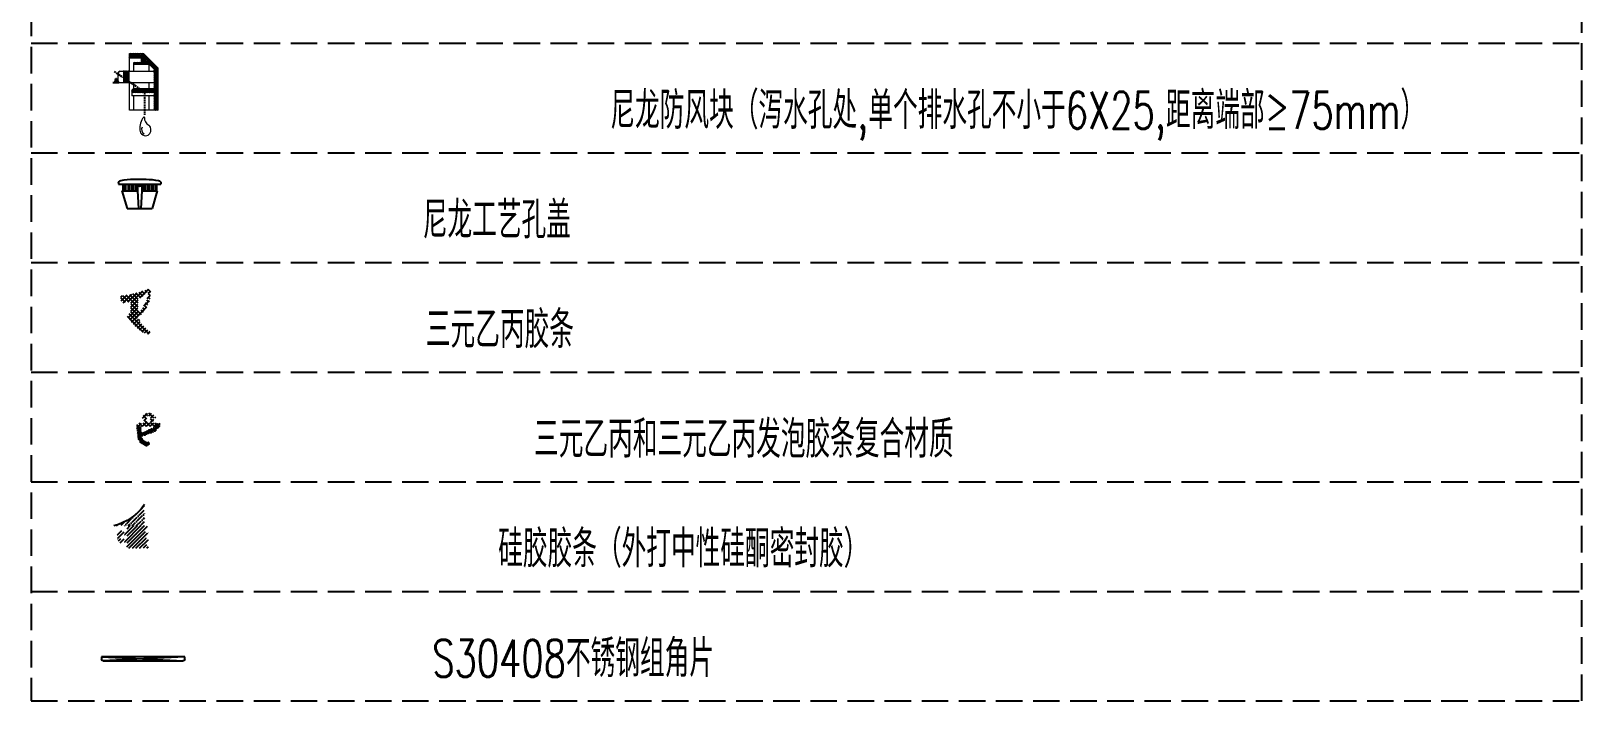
# Model space of a CAD drawing. Extents: x -202236 to 1002404, y -663931 to 1550022.
# Drawn here: x 21286.7 to 21725.5, y -356679.8 to -356490.3 of the extents above; entities that cross this region are included whole.
import ezdxf
from ezdxf.enums import TextEntityAlignment as Align

# ---------------------------------------------------------------- set-up
doc = ezdxf.new("R2010")
doc.units = 0
doc.linetypes.add('ZN-DASH', pattern=[0.35, 0.25, -0.1])
for name, color, linetype in [('!ZN1-填充-8', 8, 'Continuous'), ('!ZN1-文字-7', 7, 'Continuous'), ('!ZN4-辅助材料-1', 1, 'Continuous'), ('!ZN5-铝材断面-6', 6, 'Continuous'), ('!ZN6-虚线-8', 8, 'ZN-DASH'), ('00-识别图层', 40, 'Continuous')]:
    doc.layers.add(name, color=color, linetype=linetype)
doc.styles.add('ZN-字体1', font='romans.shx', dxfattribs={"width": 0.7, "bigfont": 'chinese.shx'})
doc.styles.add('ZNTextStyle', font='ROMANS.shx', dxfattribs={"width": 0.7, "bigfont": 'CHINESE.shx'})
pattern_1 = [(0, (-4935.80639333715, 41.82189671577112), (0, 0.5), [0.25, -0.25]), (0, (-4935.55639333715, 42.07189671577112), (0, 0.5), [0.25, -0.25])]

# ---------------------------------------------------------------- blocks, each defined once
blk = doc.blocks.new('65-5mm室内胶条')
at = {"layer": '!ZN1-填充-8'}
h = blk.add_hatch(dxfattribs=at)
h.set_pattern_fill('ANSI37', color=256, scale=0.5000000000000001)
h.set_pattern_definition([(45, (-6393.475673027748, -1761.449987596717), (-0.5612660075668222, 0.5612660075668222), []), (135, (-6393.475673027748, -1761.449987596717), (-0.5612660075668222, -0.5612660075668221), [])])
edge = h.paths.add_edge_path(flags=16)
edge.add_arc((5.081628450712742, 3.307962533963973), 8.362282285832832, 224.0734559405395, 262.2377061684603, ccw=False)
edge.add_arc((-0.7107071640512004, -2.300000000005639), 0.2999999999998539, 90.00000000026063, 224.0734559405696, ccw=False)
edge.add_line((-0.7107071640530194, -2.000000000005684), (1.868625860803149, -1.999999999991815))
edge.add_arc((1.868625860806787, -2.999999999992497), 1.000000000000682, 26.839614427978177, 90.0000000003127, ccw=False)
edge.add_arc((7.388006326327741, -0.207168792415132), 5.18574707510604, 206.8396144279639, 230.0942578470003)
edge.add_arc((4.006214457553142, -4.581360880791181), 0.3999999999999392, -97.76229383150809, 82.09713512201643, ccw=False)
edge = h.paths.add_edge_path()
edge.add_arc((-2.14191207033582, -3.410605131648481e-12), 1.000000000000799, 90.00000000002606, 129.9675299521689)
edge.add_line((-2.784265452361069, 0.7664085937658456), (-4.792638039540179, -0.9168774944009783))
edge.add_arc((0.6673657076753443, -7.43135054142931), 8.500000000004242, 129.9675299521913, 163.0449318560399)
edge.add_arc((-6.994249388379103, -5.095528073656169), 0.4902301855189526, 163.0449318560678, 340.9663611710488)
edge.add_arc((3.33857921894014, -12.88030436248778), 12.47173532200544, 122.4694199432594, 142.3110458517866, ccw=False)
edge.add_arc((-2.875809185065009, -2.357200582159521), 0.4810561402983159, -4.960003276304974, 180.1159940275152, ccw=False)
edge.add_arc((4.464174182849092, 3.367740457680156), 8.962282285832043, 220.0474962564144, 270.6383036473541)
edge.add_arc((4.556218236946734, -4.894029114444493), 0.699999999999617, 270.6383036472972, 381.6685541074518)
edge.add_arc((30.45574125796338, 5.396180866512168), 27.16886639546712, 186.0664685548143, 201.6685541074213, ccw=False)
edge.add_arc((3.143389060129266, 2.50360017474577), 0.2963999999833504, 4.124246134805743, 90.00000000281294)
edge.add_line((3.143389060114714, 2.800000174729121), (1.875149859022713, 2.675008348054689))
edge.add_arc((1.924189969104191, 2.17741909213828), 0.5000000000004066, 95.62863170721909, 189.9999944518486)
edge.add_line((1.431786084191117, 2.090595050985939), (1.738330477008276, 0.3520944246947693))
edge.add_arc((1.442888146060795, 0.3000000000024556), 0.2999999999995062, -90.00000000008691, 9.999994452049918, ccw=False)
edge.add_line((1.442888146060795, 2.955857780762017e-12), (-1.249999917436071, -3.637978807091713e-12))
edge.add_arc((-1.249999917450623, 0.4939999999796783), 0.4939999999833162, 192.0035920395917, 270.0000000017405, ccw=False)
edge.add_line((-1.733198392159466, 0.3912613313950715), (-1.812123027204507, 0.7624010774234193))
edge.add_arc((-2.105561445849162, 0.6999999999970896), 0.3000000000001819, 12.00538320519275, 90)
edge.add_line((-2.105561445849162, 0.9999999999972715), (-2.14191207033582, 0.9999999999972715))
blk = doc.blocks.new('65-5mm室外胶条')
at = {"layer": '!ZN1-填充-8'}
h = blk.add_hatch(dxfattribs=at)
h.set_pattern_fill('橡胶', color=256, scale=0.2)
h.set_pattern_definition([(45, (0.1699064, 0.1434314), (-0.5000000133031198, 0.5000000133031198), []), (135, (1.2830436, 0.1434314), (-0.5000000133031198, -0.5000000133031198), [0.16, -0.5471068])])
edge = h.paths.add_edge_path(flags=16)
edge.add_arc((0.2999999999774445, 1.244903771099871), 0.2999999999815373, 270.00000000256205, 360, ccw=False)
edge.add_line((0.3000000000065484, 0.9449037711206074), (-0.2999999999701686, 0.9449037711060555))
edge.add_arc((-0.2999999999701686, 1.244903771119425), 0.3000000000174623, 180.0000000001737, 269.999999988362, ccw=False)
edge.add_line((-0.5999999999876309, 1.244903771118516), (-0.6000000000167347, 2.494906576193898))
edge.add_arc((-0.3000000000283762, 2.494906576210269), 0.2999999999833562, 89.99999999704698, 180, ccw=False)
edge.add_line((-0.3000000000283762, 2.794906576193171), (0.2999999999483407, 2.794906576224093))
edge.add_arc((0.2999999999192369, 2.494906576206631), 0.3000000000174623, 0, 89.99999998853582, ccw=False)
edge.add_line((0.5999999999366992, 2.494906576206631), (0.599999999965803, 1.244903771115787))
edge = h.paths.add_edge_path()
edge.add_line((-1.080619736711014, 8.679462026698275), (-1.459290970531583, 8.113799956472349))
edge.add_arc((-1.708587638957397, 8.28068665789533), 0.2999999999999627, 216.7949909239495, 326.2004558057607, ccw=False)
edge.add_line((-1.948822760190524, 8.101000580178152), (-2.411607052195905, 8.71972987689287))
edge.add_arc((-2.571763799685868, 8.59993915841369), 0.2000000000014097, 36.79499092411503, 89.99999999986973)
edge.add_line((-2.571763799685868, 8.799939158415327), (-2.850000000002183, 8.7999391584151))
edge.add_arc((-2.850000000002183, 8.49993915841469), 0.3000000000001819, 90.00000000008686, 180)
edge.add_line((-3.150000000003274, 8.499939158415145), (-3.150000000003274, 3.100000000121554))
edge.add_arc((-2.850000000002183, 3.100000000121781), 0.3000000000004093, 180.0000000000868, 270.0000000002605)
edge.add_line((-2.850000000002183, 2.800000000121599), (-1.600000000024011, 2.800000000127739))
edge.add_arc((-1.600000000045839, 2.60000000011587), 0.2000000000118689, 6.508571459562518e-11, 89.99999999335603, ccw=False)
edge.add_line((-1.400000000034197, 2.600000000138607), (-1.399999999946886, 1.390346096985013))
edge.add_line((-1.399999999946886, 1.390346096985013), (-1.741392599866231, 1.39034609697751))
edge.add_arc((-1.685090081282397, 1.090238357734052), 0.3053434603076342, 100.6256155811006, 226.0437224401778)
edge.add_line((-1.897031798358512, 0.8704308571323054), (-0.9499977049526933, 0.1315314707389916))
edge.add_line((-0.9499977049526933, 0.1315314707389916), (0.9566865132837847, 0.1315314707899233))
edge.add_line((0.9566865132837847, 0.1315314707903781), (1.895954062249075, 0.8712675577276059))
edge.add_arc((1.695986954833643, 1.094903771154804), 0.3000000000069529, 311.8018872334709, 439.999999993456)
edge.add_line((1.748081408168218, 1.390346097058227), (1.400000000012369, 1.390346097050951))
edge.add_line((1.400000000012369, 1.390346097050951), (1.399999999968713, 2.6000000002673))
edge.add_arc((1.599999999994907, 2.60000000025093), 0.2000000000261934, 89.99999998801468, 180, ccw=False)
edge.add_line((1.600000000053114, 2.800000000277123), (2.849999999882129, 2.79999999980032))
edge.add_arc((2.849999999996726, 3.099999999800275), 0.3000000000001819, 269.9999999782005, 360)
edge.add_line((3.149999999997817, 3.09999999979982), (3.149999999997817, 8.499939158415145))
edge.add_arc((2.849999999996726, 8.49993915841469), 0.3000000000004093, 8.684186502267986e-11, 90)
edge.add_line((2.849999999996726, 8.799939158415327), (2.621763799606924, 8.7999391584151))
edge.add_arc((2.621763799606924, 8.59993915841369), 0.200000000001306, 90.00000000013027, 143.205009075885)
edge.add_line((2.46160705211696, 8.719729876893325), (1.998812562627791, 8.100986946436251))
edge.add_arc((1.758577441392845, 8.280673024153657), 0.299999999999891, 213.8066456126122, 323.2050090760505, ccw=False)
edge.add_line((1.509301459342169, 8.113755425402815), (1.129465890520805, 8.68100468578291))
edge.add_arc((0.8892307692767645, 8.501318608078236), 0.3000000000000272, 36.79499092085774, 143.2050090760157)
edge.add_line((0.6489956480418186, 8.681004685795415), (0.2731323304906255, 8.119687615039538))
edge.add_arc((0.02385634844904416, 8.286605213803341), 0.2999999999996545, 213.7995442002372, 326.1933543844008, ccw=False)
edge.add_line((-0.2254403199585795, 8.119718512354666), (-0.6001494942411227, 8.67946202672465))
edge.add_arc((-0.8403846154651546, 8.499775948994284), 0.300000000000276, 36.79499092705881, 143.2050090791423)
h = blk.add_hatch(dxfattribs=at)
h.set_pattern_fill('ANSI36', color=8, scale=0.5)
h.set_pattern_definition([(45, (-6393.575673027735, -1724.643987596787), (0.4209495056751167, 1.543481520808761), [1.984375, -0.396875, 0, -0.396875])])
edge = h.paths.add_edge_path()
edge.add_arc((18.23308460101725, -4.864716331529053), 15.57031674886069, 125.5716709505147, 165.2481607345607)
edge.add_line((3.176000285971895, -0.9000000000060027), (3.149999999998727, 7.799999999978809))
edge.add_line((3.149999999997817, 7.799999999978809), (9.175506342883637, 7.799999999981992))
at = {"layer": '!ZN4-辅助材料-1'}
blk.add_arc((18.23308460101362, -4.864716331528143), 15.57031674885836, 125.5716709504993, 165.2481607345746, dxfattribs=at)
blk = doc.blocks.new('A$C496255BB')
at = {"layer": '!ZN1-填充-8'}
h = blk.add_hatch(dxfattribs=at)
h.set_pattern_fill('ANSI37', color=8, scale=0.15, angle=180, style=0)
h.set_pattern_definition([(45, (-16578.29601193668, -8895.12212243177), (-0.3367596045400932, 0.3367596045400932), []), (135, (-16578.29601193668, -8895.12212243177), (-0.3367596045400932, -0.3367596045400932), [])])
h.paths.add_polyline_path([(9.5, 4.499183748936048), (9.5, -7.500816251063952), (8.5, -7.500816251063952), (8.5, -2.500816251063952), (2.700000000000728, -2.500816251063952, -1), (2.700000000000728, -1.500816251063952), (8.5, -1.500816251063952), (8.5, 4.084970186562714), (7.092893218810786, 5.492076967751927), (7.092893218810786, 5.499183748936048), (2.700000000000728, 5.499183748936048), (2.700000000000728, 5.999183748936048), (4.899999999997817, 5.999183748936048), (4.900000000001455, 7.29918374893532), (1.5, 7.29918374893532), (1.5, 8.499183748936048), (5.5, 8.499183748936048)])
at = {"layer": '!ZN1-填充-8', "ltscale": 30}
h = blk.add_hatch(dxfattribs=at)
h.set_pattern_fill('不锈钢板浙院版', color=254, scale=0.5)
h.set_pattern_definition(pattern_1)
edge = h.paths.add_edge_path()
edge.add_arc((-1.399999999990541, 0.600000000007789), 0.2999999999919964, 180, 233.34433551767)
edge.add_line((-1.57910136603914, 0.3593286459278033), (-2.963761227371833, 0.359328645927917))
edge.add_arc((-3.199999999982538, 0.8000000000174339), 0.4999999999997631, 298.195239910467, 360.0000000000309)
edge.add_line((-2.699999999982538, 0.8000000000177039), (-2.699999999982538, 1.000000000029345))
edge.add_arc((-2.199999999982538, 1.000000000029488), 0.5, -2.688693712116219e-11, 180, ccw=False)
edge.add_line((-1.699999999982538, 1.000000000029345), (-1.699999999982538, 0.6000000000060624))
h = blk.add_hatch(dxfattribs=at)
h.set_pattern_fill('不锈钢板浙院版', color=254, scale=0.5)
h.set_pattern_definition(pattern_1)
h.paths.add_polyline_path([(-0.2999999999883585, 3.5), (1.5, 3.5), (1.5, 0.3000000000174623), (-0.2999999999883585, 0.3000000000174623)])
at = {"layer": '!ZN1-填充-8', "color": 254, "ltscale": 30}
blk.add_line((-3.199999999982538, 0.3000000000176897), (-1.399999999994179, 0.3000000000176897), dxfattribs=at)
at = {"layer": '!ZN4-辅助材料-1', "lineweight": 0}
for p, q in [((1.5, 8.5), (5.5, 8.5)), ((1.5, 3.5), (1.5, 8.5)), ((1.5, 7.299999999988358), (4.899999999994179, 7.299999999988358)), ((2.700000000011642, 3.5), (2.700000000011642, 6)), ((2.700000000011642, 6), (4.899999999994179, 6)), ((2.700000000011642, 5.5), (7.085786437615752, 5.5)), ((4.899999999994179, 6), (4.899999999994179, 7.299999999988358)), ((5.5, 8.5), (9.5, 4.5)), ((7.085786437615752, 5.5), (8.5, 4.085786437615752)), ((7.092893218810786, 3.5), (7.092893218810786, 5.5)), ((9.5, 4.5), (9.5, -7.5)), ((-1.699999999982538, 0.8000000000174623), (-1.699999999982538, 3)), ((-1.199999999982538, 3.5), (8.5, 3.5)), ((-1.199999999982538, 0.3000000000174623), (8.5, 0.3000000000174623)), ((1.5, -7.5), (1.5, 0.3000000000174623)), ((2.700000000011642, -1.5), (2.700000000011642, 0.3000000000174623)), ((7.092893218825338, -1.5), (7.092893218825338, 0.3000000000174623)), ((8.5, 4.085786437615752), (8.5, -1.5)), ((2.200000000011642, -2), (2.200000000011642, -3.5)), ((8.5, -3.5), (2.200000000011642, -3.5)), ((8.5, -1.5), (2.700000000011642, -1.5)), ((8.5, -2.5), (2.700000000011642, -2.5)), ((2.700000000011642, -7.5), (2.700000000011642, -3.5)), ((7.092893218825338, -7.5), (7.092893218825338, -3.5)), ((8.5, -2.5), (8.5, -7.5)), ((9.5, -7.5), (1.5, -7.5))]:
    blk.add_line(p, q, dxfattribs=at)
at = {"layer": '!ZN4-辅助材料-1', "linetype": 'ZN-DASH', "ltscale": 2}
for p, q in [((-2.83012919453904, 3.436364340595901), (5.763658778276294, -2.373137012240477)), ((5.763658778276294, -2.373137012240477), (5.763658778276294, -8.79072431428358))]:
    blk.add_line(p, q, dxfattribs=at)
at = {"layer": '!ZN4-辅助材料-1', "lineweight": 0}
for centre, radius, start, end in [((-1.199999999982538, 3), 0.5, 90, 180), ((-1.199999999982538, 0.8000000000174623), 0.5, 180, 270), ((2.700000000011642, -2), 0.5, 90, 270), ((9.300583275035024, -12.62408540060278), 4.91135420652287, 140.0494863725957, 186.0702906925054), ((6.10260526323691, -13.05838140251581), 1.687982922429658, 182.8888578461701, 295.6986933725421), ((6.495038104010746, -12.93459968746174), 1.560826068706444, 155.4041278256913, 236.1311261350358), ((5.609530868707225, -9.537651848397218), 0.09999999999999998, 350.8229547068444, 137.7215802097791), ((8.002206266159192, -9.722816276364028), 2.300188092766815, 175.7811619451595, 243.5576802541831), ((5.553587632020935, -13.03075436549261), 2.009787606099533, 309.5964939921428, 21.78905564991911), ((6.491232726490125, -12.6559308252763), 0.9999999999999998, 21.78905564991911, 60.87559656127637)]:
    blk.add_arc(centre, radius, start, end, dxfattribs=at)
blk = doc.blocks.new('A$C72F613A2')
at = {"layer": '!ZN1-填充-8'}
h = blk.add_hatch(dxfattribs=at)
h.set_pattern_fill('ACAD_ISO02W100', color=256, angle=-1.272221872585407e-14, style=0)
h.set_pattern_definition([(360, (-2634.245049163704, 6795.541514230942), (8.326672684688674e-17, 0.375), [0.9, -0.225])])
edge = h.paths.add_edge_path()
edge.add_line((0.2869694102528229, -0.3457833531574579), (0.4778125211614679, -0.1549402422479034))
edge.add_arc((0.8313659117561656, -0.5084936328412368), 0.5000000000013707, 89.99999999997402, 135.0000000000737, ccw=False)
edge.add_line((0.8313659117561656, -0.008493632840327336), (4.749997549392447, -0.00849363282941427))
edge.add_line((4.749997549392447, -0.0084936328294134), (4.749997572196662, -1.808493632869613))
edge.add_line((4.749997572196662, -1.808493632869613), (0.5999999999989996, -1.808493632869612))
edge.add_line((0.5999999999989996, -1.808493632869613), (0.5999999999994546, -0.3457833531565484))
edge.add_line((0.5999999999994543, -0.3457833531565484), (0.2869694102525955, -0.3457833531574578))
edge = h.paths.add_edge_path()
edge.add_arc((-0.83137562292859, -0.508493632821228), 0.4999999999806124, 44.99999999987102, 89.8554909082896, ccw=False)
edge.add_line((-0.4778222323479895, -0.1549402422424464), (-0.2869791214322959, -0.345783353157458))
edge.add_line((-0.2869791214325232, -0.3457833531574579), (-0.6000000000003638, -0.3457833531574578))
edge.add_line((-0.6000000000003638, -0.3457833531574579), (-0.5999847512009641, -1.808493632869613))
edge.add_line((-0.5999847512007364, -1.808493632869613), (-4.749959619277433, -1.808493632869612))
edge.add_line((-4.749959619277433, -1.808493632869613), (-4.749974868076833, -0.008491459035212756))
edge.add_line((-4.749974868077061, -0.008491459035212756), (-0.8301145445409475, -0.00849522316184535))
at = {"layer": '!ZN4-辅助材料-1'}
for p, q in [((-6.000004855609404, 0.3000819607123049), (-6.000004855609404, -0.0084936328294134)), ((5.978248679391072, 0.3000819607123049), (5.978248679391072, -0.0084936328294134)), ((5.978248679391072, -0.0084936328294134), (-6.000004855609404, -0.0084936328294134)), ((-0.6000048556061301, -1.808493632869613), (-5.000004855606221, -1.808493632869613)), ((-5.000004855606221, -1.808493632869613), (-3.500004855605766, -6.808493632869613)), ((-4.75000002280467, -0.0084936328294134), (-4.750004855606221, -1.808493632869613)), ((-0.6000000000003638, -0.3457833531574579), (-0.6000048556061301, -1.808493632869613)), ((-0.6000048556061301, -1.808493632869613), (-0.3000048556059483, -6.808493632869613)), ((-0.286979121432978, -0.3457833531574579), (-0.6000000000003638, -0.3457833531574579)), ((0.5999999999994543, -0.3457833531574579), (0.2869694102514586, -0.3457833531574579)), ((0.599995144393688, -1.808493632869613), (0.2999951443944155, -6.808493632869613)), ((0.5999999999994543, -0.3457833531574579), (0.599995144393688, -1.808493632869613)), ((4.999995144393779, -1.808493632869613), (0.599995144393688, -1.808493632869613)), ((4.999995144393779, -1.808493632869613), (3.499995144394234, -6.808493632869613)), ((4.74999997719533, -0.0084936328294134), (4.749995144393779, -1.808493632869613)), ((3.499995144394234, -6.808493632869613), (-3.500004855605766, -6.808493632869613))]:
    blk.add_line(p, q, dxfattribs=at)
blk.add_lwpolyline([(1.721741024543462, -0.008493632840327336), (0.8313659117607131, -0.008493632840327336, 0.1989123673797164), (0.4778125211646511, -0.1549402422442654), (0.2121271787668775, -0.420625584642039, -0.4142135623743508), (-0.2121368899483969, -0.420625584642039), (-0.4778222323461705, -0.1549402422442654, 0.1989123673796115), (-0.8313756229276805, -0.008493632840327336), (-2.113544422184987, -0.008493632840327336)], format="xyb", dxfattribs=at)
for centre, radius, start, end in [((-5.200004855609222, 0.3000819607123049), 0.8, 97.85489858958547, 180), ((0.1121280629113244, -35.55646063499989), 37.04786302447037, 87.56888148902573, 98.41469648452612), ((0.2096563506793245, -31.02798981811975), 32.51947189099649, 81.01648602690823, 87.40118778992758), ((5.17824867939089, 0.3000819607123049), 0.8, 0, 82.14510141041454)]:
    blk.add_arc(centre, radius, start, end, dxfattribs=at)
blk = doc.blocks.new('*U173')
at = {"layer": '!ZN4-辅助材料-1'}
for p, q in [((-14.63679857979514, 1.200000000011642), (8.551473166095093, 0.02349619104643352)), ((-14.63679857979514, 0.5), (-14.63679857979514, 1.200000000011642)), ((-14.63679857979514, 1.200000000011642), (8.89999999999418, 1.200000000011642)), ((8.89999999999418, 1.200000000011642), (-14.28827174586695, 0.02349619103188161)), ((8.39999999999418, 0), (-14.13679857979514, 0)), ((8.89999999999418, 1.200000000011642), (8.89999999999418, 0.5))]:
    blk.add_line(p, q, dxfattribs=at)
for centre, start, end in [((-14.13679857979514, 0.5), 180, 270), ((8.39999999999418, 0.5), 270, 0)]:
    blk.add_arc(centre, 0.5, start, end, dxfattribs=at)
blk = doc.blocks.new('20220622120141')
at = {"layer": '!ZN1-填充-8'}
h = blk.add_hatch(dxfattribs=at)
h.set_pattern_fill('ANSI37', color=256, scale=0.5000000000000001)
h.set_pattern_definition([(45, (-8115.282829489019, -1044.160403641938), (-0.5612660075668221, 0.5612660075668222), []), (135, (-8115.282829489019, -1044.160403641938), (-0.5612660075668222, -0.5612660075668221), [])])
edge = h.paths.add_edge_path()
edge.add_arc((3.032049159120106, -0.4748271295718496), 1.755322606168771, 275.6035831857723, 311.8621711448314)
edge.add_line((4.203447879844134, -1.782107699614926), (4.203447879844134, 3.385540227912998))
edge.add_line((4.203447879844134, 3.385540227912998), (3.687948302825134, 3.369552493583797))
edge.add_arc((3.703447879844134, 2.869792788214681), 0.4999999999982832, 91.77640527774273, 179.999999999974)
edge.add_line((3.203447879845953, 2.869792788214909), (3.203447879844134, 1.299982497095471))
edge.add_line((3.203447879844134, 1.299982497095471), (1.800000000069303, 1.299982497095925))
edge.add_line((1.800000000069303, 1.299982497095925), (1.800000000112959, 1.687089333701806))
edge.add_arc((1.53330624121827, 1.683365106784777), 0.2667197609849849, 0.8000510269100999, 142.8018021757383)
edge.add_line((1.320850899760444, 1.844616955723495), (0.3999999998841304, 0.7687902170084726))
edge.add_line((0.3999999998841304, 0.7687902170084726), (0.3999999998841304, -0.7687902170100642))
edge.add_line((0.3999999998841304, -0.7687902170100642), (1.314190133295597, -1.836346503287132))
edge.add_arc((1.533254773731642, -1.681517091263231), 0.2682563391926019, 215.2517147287275, 353.9156364418176)
edge.add_line((1.800000000112959, -1.709950306342989), (1.799999999883767, -1.299982497095471))
edge.add_line((1.799999999883767, -1.299982497095471), (3.203447879842315, -1.299982497095698))
edge.add_line((3.203447879842315, -1.299982497095698), (3.203447879844134, -2.221761567454678))
edge = h.paths.add_edge_path()
edge.add_arc((1.470169734421688, 0.299982497094561), 0.2000000000036203, 90.0000000005211, 140.3811176731028)
edge.add_line((1.316109107964621, 0.4275180740032738), (1.176191637346164, 0.2585003481412969))
edge.add_arc((1.330252263801412, 0.1309647712332662), 0.2000000000031641, 140.381117672921, 180)
edge.add_line((1.130252263798866, 0.1309647712332662), (1.130252263797047, -0.1309513937374049))
edge.add_arc((1.330252263785042, -0.1309513937385418), 0.1999999999897742, 179.9999999996743, 219.6247968714415)
edge.add_line((1.17620480343885, -0.2585028733703894), (1.31616275723627, -0.4275339767348214))
edge.add_arc((1.470210217591557, -0.2999824970950158), 0.2000000000011847, 219.6247968715358, 270.0000000000001)
edge.add_line((1.470210217591557, -0.4999824970961981), (3.003447879845226, -0.499982497093697))
edge.add_arc((3.003447879845226, -0.2999824970943337), 0.1999999999993634, 270, 359.9999999998046)
edge.add_line((3.203447879844134, -0.2999824970950158), (3.203447879847772, 0.2999824970913778))
edge.add_arc((3.003447879843407, 0.2999824970922873), 0.2000000000040245, 359.9999999997394, 450)
edge.add_line((3.003447879843407, 0.4999824970964255), (1.470169734419869, 0.4999824970982445))
h = blk.add_hatch(dxfattribs=at)
h.set_pattern_fill('HONEY', color=256, scale=0.1, angle=-90.00000000000001)
h.set_pattern_definition([(270, (-1388.657201426924, 10346.19420407714), (0.2749630644999999, -0.4762500000000001), [0.3175, -0.635]), (29.99999999999998, (-1388.657201426924, 10346.19420407714), (0.2749630663023392, 0.4762499989594191), [0.3174999999999997, -0.6349999999999993]), (329.9999999999999, (-1388.657201426924, 10346.19420407714), (0.5499261308023389, -1.04058101134734e-09), [-0.6349999999999999, 0.3174999999999999])])
h.paths.add_polyline_path([(5.627116939316693, 2.169467463763795), (4.203447879845044, 2.282862692845811), (4.203447879845044, 3.385540227913225), (6.904089574250975, 3.183031173828567, -0.4120980510018576), (9.550690748621491, 0.2148136960568081, -0.9366637598296633), (8.457956816928345, 0.341037919266455, 0.3521804774631823), (7.080821113302591, 2.044293860417383, 0.4437081167721942), (6.820438454968098, 1.902311628195093, -0.06037147345860546), (5.354585196746484, -1.914675045503827, -0.194632528581213), (3.438176841211316, -3.196801185691584, -0.4663066163814568), (3.203447879843225, -2.999839516216525), (3.203447879846863, -2.22176156745445, 0.1595412545561946), (4.203447879848682, -1.782107699611515, 0.08582754501607177), (5.803621264905814, 1.92299155429464, 0.4586672851478775)])

msp = doc.modelspace()

# ---------------------------------------------------------------- linework, layer by layer
at = {"layer": '!ZN6-虚线-8', "ltscale": 30}
for p, q in [((21286.72054163457, -356493.7584314129), (21725.51359258224, -356493.7584314129)), ((21286.72054163457, -356524.7584314129), (21725.51359258224, -356524.7584314129)), ((21286.72054163457, -356555.7584314129), (21725.51359258224, -356555.7584314129)), ((21286.72054163457, -356586.7584314129), (21725.51359258224, -356586.7584314129)), ((21286.72054163457, -356617.7584314129), (21725.51359258224, -356617.7584314129)), ((21286.72054163457, -356648.7584314129), (21725.51359258224, -356648.7584314129))]:
    msp.add_line(p, q, dxfattribs=at)
msp.add_lwpolyline([(21286.72054163457, -356679.7584314129), (21725.51359258224, -356679.7584314129), (21725.51359258224, -356305.7584314129), (21286.72054163457, -356305.7584314129)], close=True, dxfattribs=at)

# ---------------------------------------------------------------- block references
at = {"layer": '!ZN5-铝材断面-6', "ltscale": 20, "xscale": -1, "rotation": 90}
msp.add_blockref('20220622120141', (21320.02585883887, -356597.9785349944), dxfattribs=at)
at = {"color": 1}
msp.add_blockref('A$C496255BB', (21313.07150268901, -356505.1593577092), dxfattribs=at)
at = {"color": 1, "xscale": -1}
msp.add_blockref('A$C72F613A2', (21317.45491740589, -356533.6362356853), dxfattribs=at)
at = {"rotation": 90}
msp.add_blockref('65-5mm室内胶条', (21314.91817429969, -356568.5679982022), dxfattribs=at)
at = {"xscale": -1, "rotation": 270}
msp.add_blockref('65-5mm室外胶条', (21311.05382980192, -356633.4128967691), dxfattribs=at)
at = {"layer": '00-识别图层', "xscale": -1}
msp.add_blockref('*U173', (21315.57923482097, -356668.4518160568), dxfattribs=at)

# ---------------------------------------------------------------- texts
at = {"layer": '!ZN1-文字-7', "ltscale": 30, "width": 0.7}
for s, style, p in [('尼龙防风块（泻水孔处,单个排水孔不小于6X25,距离端部≥75mm）', 'ZNTextStyle', (21681.15282663639, -356512.7188429603)), ('尼龙工艺孔盖', 'ZNTextStyle', (21439.46177903978, -356543.7188429603)), ('三元乙丙胶条', 'ZNTextStyle', (21440.3260306911, -356574.7188429603)), ('三元乙丙和三元乙丙发泡胶条复合材质', 'ZN-字体1', (21547.73934666955, -356605.7188429603)), ('硅胶胶条（外打中性硅酮密封胶）', 'ZNTextStyle', (21523.62859917895, -356636.7188429603)), ('S30408不锈钢组角片', 'ZNTextStyle', (21479.95061312641, -356667.7188429603))]:
    msp.add_text(s, height=10.5, dxfattribs=dict(at, style=style)).set_placement(p, align=Align.MIDDLE_RIGHT)

doc.saveas('drawing.dxf')
